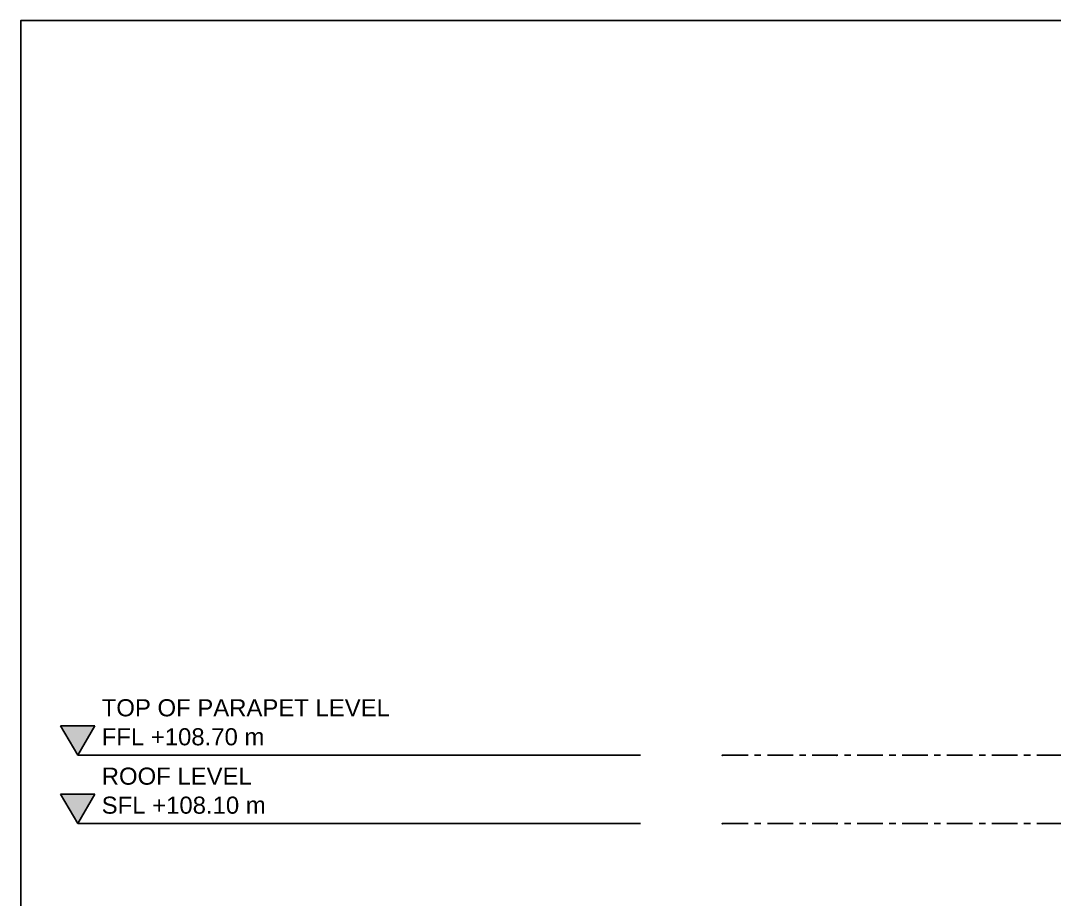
# Model space of a CAD drawing. Header units: millimetres. Extents: x -25371 to 2282244, y -90657 to 147824.
# Drawn here: x 1750049 to 1759112, y 2863 to 10573 of the extents above; entities that cross this region are included whole.
import ezdxf

# ---------------------------------------------------------------- set-up
doc = ezdxf.new("R2010")
doc.units = ezdxf.units.MM
doc.linetypes.add('CENTER', pattern=[50.8, 31.75, -6.35, 6.35, -6.35])
doc.linetypes.add('TA_GL_000.90000', pattern=[2.475, 0.9, -0.225, 0.225, -0.225, 0.9])
for name, color, linetype in [('000 - 0_SYM_DWG_GRIDLINE_MAIN_COLOR_251', 251, 'Continuous'), ('000 - 0_SYM_DWG_LEVEL_MAIN_COLOR_2', 2, 'Continuous'), ('000 - 0_SYM_DWG_LEVEL_TEXT', 3, 'Continuous'), ('000 - GRID', 251, 'CENTER')]:
    doc.layers.add(name, color=color, linetype=linetype)
doc.styles.add('Arial_1', font='arial.ttf', dxfattribs={"height": 400})
doc.styles.add('TA', font='', dxfattribs={"height": 4.5})
doc.styles.get('TA').set_extended_font_data('Cordia New')

# ---------------------------------------------------------------- blocks, each defined once
blk = doc.blocks.new('A$C7fb6dcac')
at = {"layer": 'Defpoints'}
blk.add_lwpolyline([(4262.5, -444), (3487.5, -444), (3487.5, 0), (4262.5, 0)], close=True, dxfattribs=at)
blk = doc.blocks.new('*U2265')
at = {"layer": '000 - 0_SYM_DWG_GRIDLINE_MAIN_COLOR_251', "color": 0, "linetype": 'ByBlock', "ltscale": 5}
blk.add_line((20, 0), (-529.29, 0), dxfattribs=at)
at = {"layer": '000 - 0_SYM_DWG_GRIDLINE_MAIN_COLOR_251', "color": 0}
blk.add_point((0, 0), dxfattribs=at)
at = {"style": 'TA', "flags": 1}
blk.add_attdef('LOCATION', (6, -6), '', height=4.5, rotation=270, dxfattribs=at)
blk = doc.blocks.new('*U969')
at = {"layer": '000 - 0_SYM_DWG_LEVEL_MAIN_COLOR_2'}
blk.add_hatch(color=256, dxfattribs=at).paths.add_polyline_path([(-110.08, 5.18), (-113.07, 0), (-116.06, 5.18)])
blk.add_point((0, 0))
at = {"layer": '000 - 0_SYM_DWG_GRIDLINE_MAIN_COLOR_251'}
blk.add_lwpolyline([(-113.07, 0), (-23.4, 0), (-18.9, 0), (-14.4, 0)], dxfattribs=at)
at = {"layer": '000 - 0_SYM_DWG_LEVEL_MAIN_COLOR_2', "lineweight": 25}
for p, q in [((-110.08, 5.18), (-116.06, 5.18)), ((-116.06, 5.18), (-113.07, 0)), ((-113.07, 0), (-110.08, 5.18))]:
    blk.add_line(p, q, dxfattribs=at)
at = {"layer": '000 - 0_SYM_DWG_LEVEL_TEXT', "style": 'Arial_1'}
for tag, p in [('LV_NAME_1', (-108.84, 11.92)), ('LV_NAME_2', (-108.85, 6.83)), ('LV_NAME_3', (-108.86, 1.74))]:
    blk.add_attdef(tag, p, '', height=3, dxfattribs=at)
blk = doc.blocks.new('C-1-VS01_REV00_20260615-143253_ELEVATION_3_DIMS')
at = {"color": 6, "xscale": 50, "yscale": 50, "zscale": 50}
for p, values in [((-13960, 108700), {'LV_NAME_2': 'TOP OF PARAPET LEVEL', 'LV_NAME_3': 'FFL +108.70 m'}), ((-13960, 108100), {'LV_NAME_2': 'ROOF LEVEL', 'LV_NAME_3': 'SFL +108.10 m'})]:
    blk.add_blockref('*U969', p, dxfattribs=at).add_auto_attribs(values)
at = {"layer": '000 - GRID', "linetype": 'TA_GL_000.90000', "xscale": 50.00000000000004, "yscale": 50.00000000000004, "zscale": 50.00000000000004, "rotation": 180}
for p in [(-12960, 108700), (-12960, 108100)]:
    blk.add_blockref('*U2265', p, dxfattribs=at)

msp = doc.modelspace()

# ---------------------------------------------------------------- block references
at = {"xscale": 50, "yscale": 50, "zscale": 50}
msp.add_blockref('A$C7fb6dcac', (1575673.68, 10572.622), dxfattribs=at)
msp.add_blockref('C-1-VS01_REV00_20260615-143253_ELEVATION_3_DIMS', (1770162.019, -104572.744))

doc.saveas('drawing.dxf')
